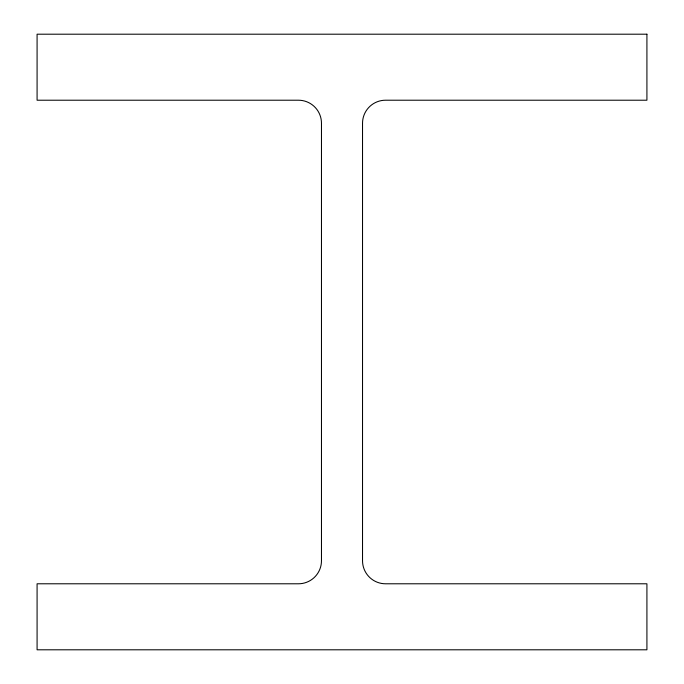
<?xml version="1.0" encoding="UTF-8"?>
<svg xmlns="http://www.w3.org/2000/svg" width="684" height="684" viewBox="0 0 684 684"><rect width="100%" height="100%" fill="white"/><g stroke="black" fill="none" stroke-linecap="round" stroke-linejoin="round"><path stroke-width="1.03" d="M646.919 34.2L37.081 34.2L37.081 100.215L298.438 100.215A23.025 23.025 0 0 1 321.471 123.24L321.471 560.76A23.025 23.025 0 0 1 298.438 583.785L37.081 583.785L37.081 649.8L646.919 649.8L646.919 583.785L385.562 583.785A23.025 23.025 0 0 1 362.529 560.76L362.529 123.24A23.025 23.025 0 0 1 385.562 100.215L646.919 100.215L646.919 34.2"/></g></svg>
